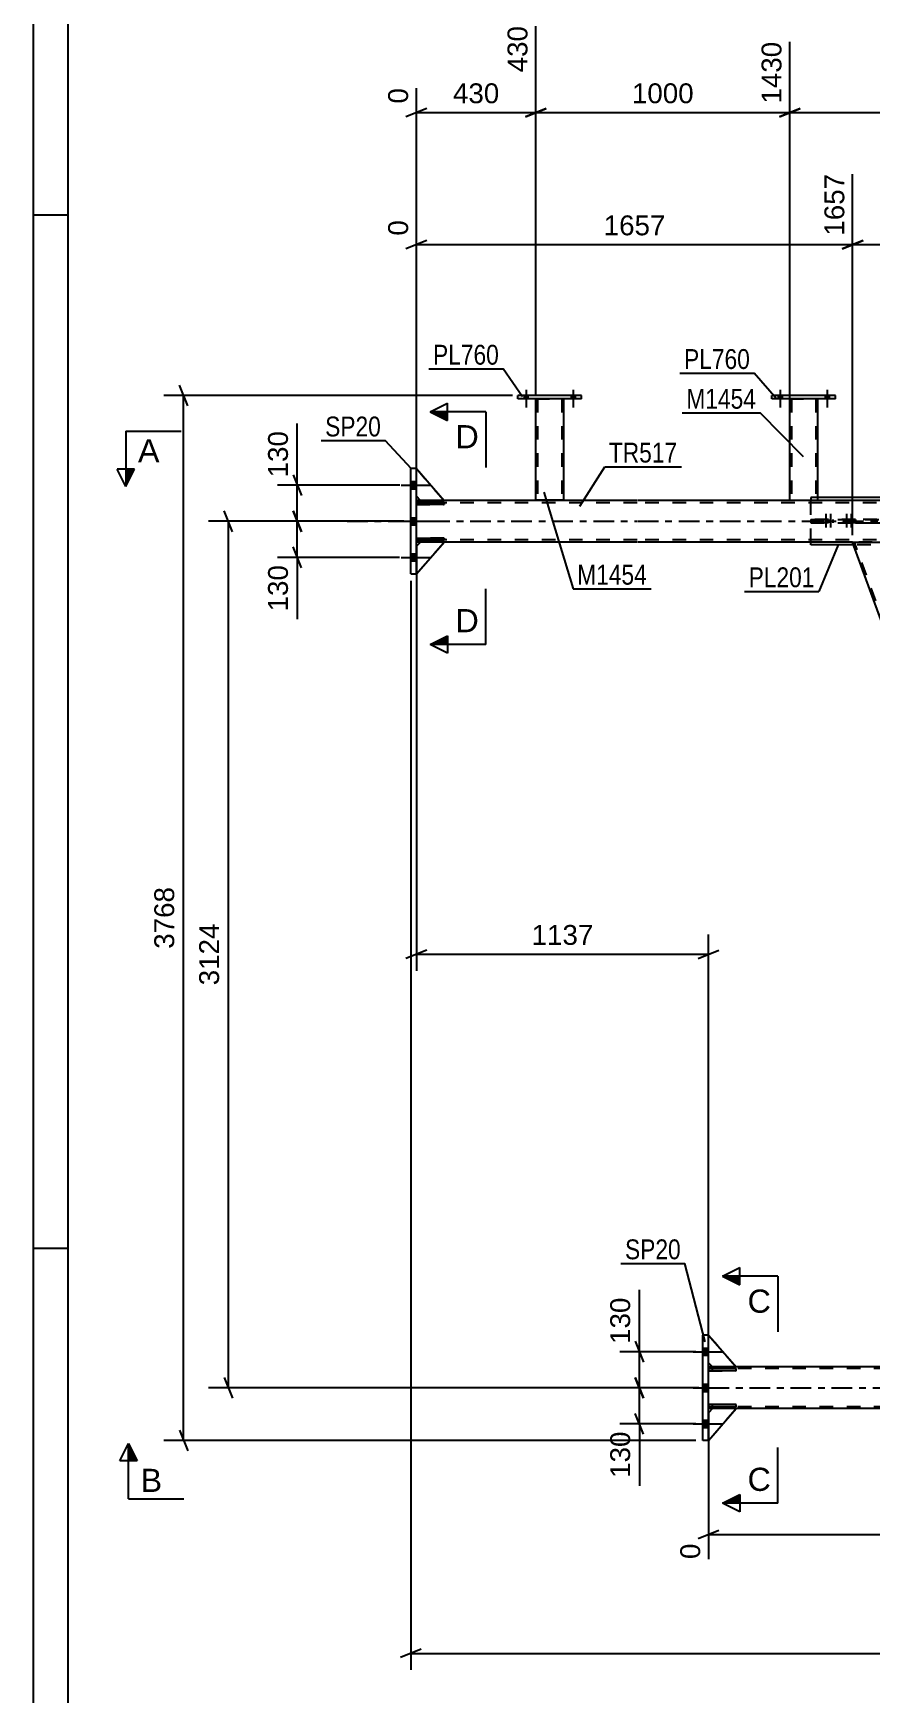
# Model space of a CAD drawing. Header units: millimetres. Extents: x -55 to 786, y -403 to 191.
# Drawn here: x -55.1 to 65.7, y -169.1 to 70.4 of the extents above; entities that cross this region are included whole.
import ezdxf

# ---------------------------------------------------------------- set-up
doc = ezdxf.new("R2010")
doc.units = ezdxf.units.MM
doc.linetypes.add('DXK_LINE_DOT2', pattern=[3.9198, 1.9599, -1.9599])
doc.linetypes.add('DXK_LINE_DOT3', pattern=[5.9187, 2.979, -0.9799, 0.9799, -0.9799])
doc.styles.add('Arial', font='ARIAL.TTF', dxfattribs={"height": 0.2})
doc.styles.add('Arial Narrow', font='ARIALN.TTF', dxfattribs={"height": 0.2})

# ---------------------------------------------------------------- blocks, each defined once
blk = doc.blocks.new('Unknown-318883748-1115')
at = {"color": 5, "linetype": 'Continuous'}
for p, q in [((-55.08, 191.13), (-55.08, -402.87)), ((-50.08, 186.13), (-50.08, -397.87)), ((-50.08, 44.13), (-55.08, 44.13)), ((-50.08, -104.87), (-55.08, -104.87))]:
    blk.add_line(p, q, dxfattribs=at)
blk = doc.blocks.new('Part-318883748-3586 - 3033')
at = {"color": 7, "linetype": 'DXK_LINE_DOT2'}
for p, q in [((57.01, 0.26), (72.92, 0.26)), ((63.47, 0.26), (57.01, 0.26)), ((57.01, 0.26), (57.01, 0.26)), ((57.01, 0.26), (57.01, -0.22)), ((66.52, 0.26), (63.47, 0.26)), ((63.47, 0.26), (63.47, -0.22)), ((72.92, 0.26), (66.52, 0.26)), ((66.52, 0.26), (66.52, -0.22)), ((72.92, 0.26), (72.92, 0.26)), ((72.92, 0.26), (72.92, -0.22)), ((57.01, -0.22), (72.92, -0.22)), ((63.47, -0.22), (57.01, -0.22)), ((63.47, -0.22), (66.52, -0.22)), ((66.52, -0.22), (72.92, -0.22))]:
    blk.add_line(p, q, dxfattribs=at)
blk = doc.blocks.new('Bolt-318883748-3660 - 3033')
at = {"color": 1, "linetype": 'DXK_LINE_DOT2'}
for p, q in [((58.84, 0.26), (58.84, -0.22)), ((59.2, 1.06), (59.2, -2.14)), ((59.49, 0.26), (59.49, -0.22)), ((59.56, 0.26), (59.56, -0.22)), ((59.85, 1.06), (59.85, -2.14)), ((60.21, 0.26), (60.21, -0.22)), ((61.82, 0.26), (61.82, -0.22)), ((62.18, 1.06), (62.18, -2.14)), ((62.47, 0.26), (62.47, -0.22)), ((62.54, 0.26), (62.54, -0.22)), ((62.83, 1.06), (62.83, -2.14)), ((63.19, 0.26), (63.19, -0.22))]:
    blk.add_line(p, q, dxfattribs=at)
blk = doc.blocks.new('Part-318883748-3147 - 3033')
at = {"color": 2, "linetype": 'Continuous'}
for p, q in [((42.87, -121.97), (42.27, -121.97)), ((106.35, -121.98), (46.27, -121.97)), ((42.87, -127.97), (42.27, -127.97)), ((722.69, -128), (46.27, -127.97))]:
    blk.add_line(p, q, dxfattribs=at)
at = {"color": 7, "linetype": 'DXK_LINE_DOT2'}
for p, q in [((42.27, -127.97), (42.27, -121.97)), ((46.27, -121.97), (42.87, -121.97)), ((722.69, -122.24), (42.27, -122.21)), ((722.69, -127.76), (42.27, -127.73)), ((46.27, -127.97), (42.87, -127.97))]:
    blk.add_line(p, q, dxfattribs=at)
at = {"color": 7, "linetype": 'DXK_LINE_DOT3'}
blk.add_line((42.27, -124.97), (722.69, -125), dxfattribs=at)
blk = doc.blocks.new('Part-318883748-3163 - 3033')
at = {"color": 2, "linetype": 'Continuous'}
for p, q in [((51.39, 17.66), (51.39, 18.14)), ((60.59, 18.14), (51.39, 18.14)), ((60.59, 17.66), (51.39, 17.66)), ((60.59, 17.66), (60.59, 18.14))]:
    blk.add_line(p, q, dxfattribs=at)
blk = doc.blocks.new('Part-318883748-3501 - 3033')
at = {"color": 2, "linetype": 'Continuous'}
for p, q in [((0.76, -3), (0.16, -3.6)), ((0.16, -7.6), (4.16, -3)), ((4.16, -3), (0.76, -3))]:
    blk.add_line(p, q, dxfattribs=at)
at = {"color": 7, "linetype": 'DXK_LINE_DOT2'}
blk.add_line((0.16, -3.6), (0.16, -7.6), dxfattribs=at)
blk = doc.blocks.new('Part-318883748-3127 - 3033')
at = {"color": 2, "linetype": 'Continuous'}
for p, q in [((14.77, 17.67), (14.77, 18.15)), ((23.97, 18.14), (14.77, 18.15)), ((23.97, 17.66), (14.77, 17.67)), ((23.97, 17.66), (23.97, 18.14))]:
    blk.add_line(p, q, dxfattribs=at)
blk = doc.blocks.new('Part-318883748-3132 - 3033')
at = {"color": 2, "linetype": 'Continuous'}
for p, q in [((0.76, 3), (0.16, 3)), ((31.97, 3), (4.16, 3)), ((697.49, 3), (32.07, 3)), ((0.76, -3), (0.16, -3)), ((31.97, -3), (4.16, -3)), ((63.05, -3), (32.07, -3))]:
    blk.add_line(p, q, dxfattribs=at)
at = {"color": 7, "linetype": 'DXK_LINE_DOT2'}
for p, q in [((0.16, -3), (0.16, 3)), ((31.97, 2.68), (0.16, 2.68)), ((4.16, 3), (0.76, 3)), ((701.49, 2.68), (32.07, 2.68)), ((31.97, -2.68), (0.16, -2.68)), ((4.16, -3), (0.76, -3)), ((701.49, -2.68), (32.07, -2.68)), ((700.89, -3), (63.05, -3))]:
    blk.add_line(p, q, dxfattribs=at)
at = {"color": 7, "linetype": 'DXK_LINE_DOT3'}
for p, q in [((-9.84, 0), (31.97, 0)), ((32.07, 0), (711.49, 0))]:
    blk.add_line(p, q, dxfattribs=at)
blk = doc.blocks.new('Part-318883748-3168 - 3033')
at = {"color": 2, "linetype": 'Continuous'}
for p, q in [((17.36, 3.03), (17.37, 17.66)), ((21.37, 17.66), (21.36, 3.03)), ((21.32, 3.03), (17.36, 3.03)), ((21.36, 3.03), (21.32, 3.03))]:
    blk.add_line(p, q, dxfattribs=at)
at = {"color": 7, "linetype": 'DXK_LINE_DOT2'}
for p, q in [((17.37, 17.66), (21.37, 17.66)), ((17.61, 17.66), (17.6, 3.03)), ((21.13, 17.66), (21.12, 3.03)), ((21.1, 3.03), (21.12, 3.03))]:
    blk.add_line(p, q, dxfattribs=at)
blk = doc.blocks.new('Part-318883748-3332 - 3033')
at = {"color": 7, "linetype": 'DXK_LINE_DOT2'}
for p, q in [((46.27, -127.41), (42.27, -127.41)), ((42.27, -127.41), (42.27, -127.73)), ((42.27, -127.73), (46.27, -127.73)), ((42.87, -127.73), (42.87, -127.41)), ((46.27, -127.73), (46.27, -127.41))]:
    blk.add_line(p, q, dxfattribs=at)
blk = doc.blocks.new('Bolt-318883748-3209 - 3033')
at = {"linetype": 'Continuous'}
for points in [[(0.16, 4.68), (0.16, 5.72), (-0.64, 5.72), (-0.64, 4.68)], [(0.16, 4.68), (0.16, 5.72), (-0.64, 5.72), (-0.64, 4.68)], [(0.16, 4.68), (0.16, 5.72), (-0.64, 5.72), (-0.64, 4.68)], [(0.16, -0.52), (0.16, 0.52), (-0.64, 0.52), (-0.64, -0.52)], [(0.16, -0.52), (0.16, 0.52), (-0.64, 0.52), (-0.64, -0.52)], [(0.16, -5.72), (0.16, -4.68), (-0.64, -4.68), (-0.64, -5.72)], [(0.16, -5.72), (0.16, -4.68), (-0.64, -4.68), (-0.64, -5.72)], [(0.16, -5.72), (0.16, -4.68), (-0.64, -4.68), (-0.64, -5.72)]]:
    blk.add_hatch(color=1, dxfattribs=at).paths.add_polyline_path(points)
at = {"color": 1, "linetype": 'Continuous'}
for p, q in [((-2.04, 5.2), (2.16, 5.2)), ((-2.04, 5.2), (2.16, 5.2)), ((-2.04, 5.2), (2.16, 5.2)), ((-0.64, 5.72), (0.16, 5.72)), ((-0.64, 5.72), (0.16, 5.72)), ((-0.64, 5.72), (0.16, 5.72)), ((-0.64, 4.68), (0.16, 4.68)), ((-0.64, 4.68), (0.16, 4.68)), ((-0.64, 4.68), (0.16, 4.68)), ((-0.64, 0.52), (0.16, 0.52)), ((-0.64, 0.52), (0.16, 0.52)), ((-2.04, 0), (2.16, 0)), ((-2.04, 0), (2.16, 0)), ((-0.64, -0.52), (0.16, -0.52)), ((-0.64, -0.52), (0.16, -0.52)), ((-0.64, -4.68), (0.16, -4.68)), ((-0.64, -4.68), (0.16, -4.68)), ((-0.64, -4.68), (0.16, -4.68)), ((-2.04, -5.2), (2.16, -5.2)), ((-2.04, -5.2), (2.16, -5.2)), ((-2.04, -5.2), (2.16, -5.2)), ((-0.64, -5.72), (0.16, -5.72)), ((-0.64, -5.72), (0.16, -5.72)), ((-0.64, -5.72), (0.16, -5.72))]:
    blk.add_line(p, q, dxfattribs=at)
blk = doc.blocks.new('Part-318883748-3230 - 3033')
at = {"color": 2, "linetype": 'Continuous'}
for p, q in [((53.99, 3.02), (53.99, 17.66)), ((57.99, 17.66), (57.99, 3.02)), ((57.95, 3.02), (53.99, 3.02)), ((57.99, 3.02), (57.95, 3.02))]:
    blk.add_line(p, q, dxfattribs=at)
at = {"color": 7, "linetype": 'DXK_LINE_DOT2'}
for p, q in [((53.99, 17.66), (57.99, 17.66)), ((54.23, 17.66), (54.23, 3.02)), ((57.75, 17.66), (57.75, 3.02)), ((57.73, 3.02), (57.75, 3.02))]:
    blk.add_line(p, q, dxfattribs=at)
blk = doc.blocks.new('Part-318883748-3404 - 3033')
at = {"color": 7, "linetype": 'DXK_LINE_DOT2'}
for p, q in [((42.27, -121.37), (42.27, -117.37)), ((42.27, -117.37), (46.27, -121.97)), ((42.87, -121.97), (42.27, -121.37)), ((46.27, -121.97), (42.87, -121.97))]:
    blk.add_line(p, q, dxfattribs=at)
blk = doc.blocks.new('Part-318883748-3392 - 3033')
at = {"color": 7, "linetype": 'DXK_LINE_DOT2'}
for p, q in [((4.16, 2.76), (0.16, 2.76)), ((0.16, 2.76), (0.16, 2.44)), ((0.16, 2.44), (4.16, 2.44)), ((0.76, 2.76), (0.76, 2.44)), ((4.16, 2.44), (4.16, 2.76))]:
    blk.add_line(p, q, dxfattribs=at)
blk = doc.blocks.new('Part-318883748-3319 - 3033')
at = {"color": 7, "linetype": 'DXK_LINE_DOT2'}
for p, q in [((42.87, -127.97), (42.27, -128.57)), ((42.27, -132.57), (46.27, -127.97)), ((42.27, -128.57), (42.27, -132.57)), ((46.27, -127.97), (42.87, -127.97))]:
    blk.add_line(p, q, dxfattribs=at)
blk = doc.blocks.new('Part-318883748-3325 - 3033')
at = {"color": 7, "linetype": 'DXK_LINE_DOT2'}
for p, q in [((4.16, -2.44), (0.16, -2.44)), ((0.16, -2.44), (0.16, -2.76)), ((0.16, -2.76), (4.16, -2.76)), ((0.76, -2.76), (0.76, -2.44)), ((4.16, -2.76), (4.16, -2.44))]:
    blk.add_line(p, q, dxfattribs=at)
blk = doc.blocks.new('Part-318883748-3331 - 3033')
at = {"color": 7, "linetype": 'DXK_LINE_DOT2'}
for p, q in [((46.27, -122.21), (42.27, -122.21)), ((42.27, -122.21), (42.27, -122.53)), ((42.27, -122.53), (46.27, -122.53)), ((42.87, -122.53), (42.87, -122.21)), ((46.27, -122.53), (46.27, -122.21))]:
    blk.add_line(p, q, dxfattribs=at)
blk = doc.blocks.new('Bolt-318883748-3668 - 3033')
at = {"linetype": 'Continuous'}
for points in [[(42.27, -120.29), (42.27, -119.25), (41.47, -119.25), (41.47, -120.29)], [(42.27, -120.29), (42.27, -119.25), (41.47, -119.25), (41.47, -120.29)], [(42.27, -120.29), (42.27, -119.25), (41.47, -119.25), (41.47, -120.29)], [(42.27, -125.49), (42.27, -124.45), (41.47, -124.45), (41.47, -125.49)], [(42.27, -125.49), (42.27, -124.45), (41.47, -124.45), (41.47, -125.49)], [(42.27, -130.69), (42.27, -129.65), (41.47, -129.65), (41.47, -130.69)], [(42.27, -130.69), (42.27, -129.65), (41.47, -129.65), (41.47, -130.69)], [(42.27, -130.69), (42.27, -129.65), (41.47, -129.65), (41.47, -130.69)]]:
    blk.add_hatch(color=1, dxfattribs=at).paths.add_polyline_path(points)
at = {"color": 1, "linetype": 'Continuous'}
for p, q in [((41.47, -119.25), (42.27, -119.25)), ((41.47, -119.25), (42.27, -119.25)), ((41.47, -119.25), (42.27, -119.25)), ((40.07, -119.77), (44.27, -119.77)), ((40.07, -119.77), (44.27, -119.77)), ((40.07, -119.77), (44.27, -119.77)), ((41.47, -120.29), (42.27, -120.29)), ((41.47, -120.29), (42.27, -120.29)), ((41.47, -120.29), (42.27, -120.29)), ((41.47, -124.45), (42.27, -124.45)), ((41.47, -124.45), (42.27, -124.45)), ((40.07, -124.97), (44.27, -124.97)), ((40.07, -124.97), (44.27, -124.97)), ((41.47, -125.49), (42.27, -125.49)), ((41.47, -125.49), (42.27, -125.49)), ((40.07, -130.17), (44.27, -130.17)), ((40.07, -130.17), (44.27, -130.17)), ((40.07, -130.17), (44.27, -130.17)), ((41.47, -129.65), (42.27, -129.65)), ((41.47, -129.65), (42.27, -129.65)), ((41.47, -129.65), (42.27, -129.65)), ((41.47, -130.69), (42.27, -130.69)), ((41.47, -130.69), (42.27, -130.69)), ((41.47, -130.69), (42.27, -130.69))]:
    blk.add_line(p, q, dxfattribs=at)
blk = doc.blocks.new('Part-318883748-3393 - 3033')
at = {"color": 2, "linetype": 'Continuous'}
for p, q in [((0.16, -2.44), (4.16, -2.44)), ((0.16, -2.44), (0.16, -2.76)), ((4.16, -2.76), (0.16, -2.76)), ((4.16, -2.44), (4.16, -2.76))]:
    blk.add_line(p, q, dxfattribs=at)
at = {"color": 7, "linetype": 'DXK_LINE_DOT2'}
blk.add_line((0.76, -2.76), (0.76, -2.44), dxfattribs=at)
blk = doc.blocks.new('Part-318883748-3394 - 3033')
at = {"color": 2, "linetype": 'Continuous'}
for p, q in [((0.16, 2.44), (0.16, 2.76)), ((0.16, 2.76), (4.16, 2.76)), ((4.16, 2.44), (0.16, 2.44)), ((4.16, 2.76), (4.16, 2.44))]:
    blk.add_line(p, q, dxfattribs=at)
at = {"color": 7, "linetype": 'DXK_LINE_DOT2'}
blk.add_line((0.76, 2.44), (0.76, 2.76), dxfattribs=at)
blk = doc.blocks.new('Part-318883748-3401 - 3033')
at = {"color": 2, "linetype": 'Continuous'}
for p, q in [((46.27, -122.21), (42.27, -122.21)), ((42.27, -122.21), (42.27, -122.53)), ((46.27, -122.53), (42.27, -122.53)), ((46.27, -122.45), (46.27, -122.21)), ((46.27, -122.53), (46.27, -122.45))]:
    blk.add_line(p, q, dxfattribs=at)
at = {"color": 7, "linetype": 'DXK_LINE_DOT2'}
for p, q in [((42.87, -122.53), (42.87, -122.21)), ((46.27, -122.45), (46.27, -122.45))]:
    blk.add_line(p, q, dxfattribs=at)
blk = doc.blocks.new('Part-318883748-3402 - 3033')
at = {"color": 2, "linetype": 'Continuous'}
for p, q in [((46.27, -127.41), (42.27, -127.41)), ((42.27, -127.41), (42.27, -127.73)), ((46.27, -127.73), (42.27, -127.73)), ((46.27, -127.49), (46.27, -127.41)), ((46.27, -127.73), (46.27, -127.5))]:
    blk.add_line(p, q, dxfattribs=at)
at = {"color": 7, "linetype": 'DXK_LINE_DOT2'}
for p, q in [((42.87, -127.73), (42.87, -127.41)), ((46.27, -127.5), (46.27, -127.49))]:
    blk.add_line(p, q, dxfattribs=at)
blk = doc.blocks.new('Part-318883748-3449 - 3033')
at = {"color": 2, "linetype": 'Continuous'}
for p, q in [((106.35, -121.98), (63.05, -3)), ((63.05, -3), (69.44, -3)), ((112.74, -121.98), (69.44, -3)), ((112.7, -121.98), (106.35, -121.98)), ((112.74, -121.98), (112.7, -121.98))]:
    blk.add_line(p, q, dxfattribs=at)
at = {"color": 7, "linetype": 'DXK_LINE_DOT2'}
for p, q in [((106.61, -121.98), (63.31, -3)), ((112.48, -121.98), (69.18, -3))]:
    blk.add_line(p, q, dxfattribs=at)
blk = doc.blocks.new('Part-318883748-3451 - 3033')
at = {"color": 2, "linetype": 'Continuous'}
for p, q in [((42.27, -117.37), (46.27, -121.97)), ((42.87, -121.97), (42.27, -121.37)), ((46.27, -121.97), (42.87, -121.97))]:
    blk.add_line(p, q, dxfattribs=at)
at = {"color": 7, "linetype": 'DXK_LINE_DOT2'}
blk.add_line((42.27, -121.37), (42.27, -117.37), dxfattribs=at)
blk = doc.blocks.new('Part-318883748-3453 - 3033')
at = {"color": 2, "linetype": 'Continuous'}
for p, q in [((42.87, -127.97), (42.27, -128.57)), ((42.27, -132.57), (46.27, -127.97)), ((46.27, -127.97), (42.87, -127.97))]:
    blk.add_line(p, q, dxfattribs=at)
at = {"color": 7, "linetype": 'DXK_LINE_DOT2'}
blk.add_line((42.27, -128.57), (42.27, -132.57), dxfattribs=at)
blk = doc.blocks.new('Part-318883748-3472 - 3033')
at = {"color": 7, "linetype": 'DXK_LINE_DOT2'}
for p, q in [((0.16, 3.6), (0.16, 7.6)), ((0.16, 7.6), (4.16, 3)), ((0.76, 3), (0.16, 3.6)), ((4.16, 3), (0.76, 3))]:
    blk.add_line(p, q, dxfattribs=at)
blk = doc.blocks.new('Part-318883748-3473 - 3033')
at = {"color": 2, "linetype": 'Continuous'}
for p, q in [((0.16, 7.6), (4.16, 3)), ((0.76, 3), (0.16, 3.6)), ((4.16, 3), (0.76, 3))]:
    blk.add_line(p, q, dxfattribs=at)
at = {"color": 7, "linetype": 'DXK_LINE_DOT2'}
blk.add_line((0.16, 3.6), (0.16, 7.6), dxfattribs=at)
blk = doc.blocks.new('Part-318883748-3474 - 3033')
at = {"color": 7, "linetype": 'DXK_LINE_DOT2'}
for p, q in [((0.76, -3), (0.16, -3.6)), ((0.16, -7.6), (4.16, -3)), ((0.16, -3.6), (0.16, -7.6)), ((4.16, -3), (0.76, -3))]:
    blk.add_line(p, q, dxfattribs=at)
blk = doc.blocks.new('Part-318883748-3488 - 3033')
at = {"color": 2, "linetype": 'Continuous'}
for p, q in [((41.47, -132.57), (41.47, -117.37)), ((42.27, -117.37), (41.47, -117.37)), ((42.27, -132.57), (42.27, -117.37)), ((42.27, -132.57), (41.47, -132.57))]:
    blk.add_line(p, q, dxfattribs=at)
blk = doc.blocks.new('Part-318883748-3570 - 3033')
at = {"color": 2, "linetype": 'Continuous'}
for p, q in [((-0.64, -7.6), (-0.64, 7.6)), ((0.16, 7.6), (-0.64, 7.6)), ((0.16, -7.6), (0.16, 7.6)), ((-0.64, -7.6), (0.16, -7.6))]:
    blk.add_line(p, q, dxfattribs=at)
blk = doc.blocks.new('Part-318883748-3591 - 3033')
at = {"color": 7, "linetype": 'DXK_LINE_DOT2'}
for p, q in [((57.01, 3.42), (57.01, 3.02)), ((57.99, 3.42), (57.01, 3.42)), ((57.01, -3), (57.01, 3)), ((72.92, -3), (72.92, 3)), ((69.58, -3.38), (63.19, -3.38))]:
    blk.add_line(p, q, dxfattribs=at)
at = {"color": 2, "linetype": 'Continuous'}
for p, q in [((57.01, 3.02), (57.01, 3)), ((72.92, 3.42), (57.99, 3.42)), ((72.92, 3.42), (72.92, 3)), ((57.01, -3.38), (57.01, -3)), ((63.19, -3.38), (57.01, -3.38)), ((72.92, -3.38), (69.58, -3.38)), ((72.92, -3.38), (72.92, -3))]:
    blk.add_line(p, q, dxfattribs=at)
blk = doc.blocks.new('Bolt-318883748-3652 - 3033')
at = {"linetype": 'Continuous'}
for points in [[(52.31, 17.66), (52.87, 17.66), (52.87, 18.14), (52.31, 18.14)], [(52.31, 17.66), (52.87, 17.66), (52.87, 18.14), (52.31, 18.14)], [(59.11, 17.66), (59.67, 17.66), (59.67, 18.14), (59.11, 18.14)], [(59.11, 17.66), (59.67, 17.66), (59.67, 18.14), (59.11, 18.14)]]:
    blk.add_hatch(color=1, dxfattribs=at).paths.add_polyline_path(points)
at = {"color": 1, "linetype": 'Continuous'}
for p, q in [((52.31, 18.14), (52.31, 17.66)), ((52.31, 18.14), (52.31, 17.66)), ((52.59, 18.94), (52.59, 16.42)), ((52.59, 18.94), (52.59, 16.42)), ((52.87, 18.14), (52.87, 17.66)), ((52.87, 18.14), (52.87, 17.66)), ((59.11, 18.14), (59.11, 17.66)), ((59.11, 18.14), (59.11, 17.66)), ((59.39, 18.94), (59.39, 16.42)), ((59.39, 18.94), (59.39, 16.42)), ((59.67, 18.14), (59.67, 17.66)), ((59.67, 18.14), (59.67, 17.66))]:
    blk.add_line(p, q, dxfattribs=at)
blk = doc.blocks.new('Bolt-318883748-3654 - 3033')
at = {"linetype": 'Continuous'}
for points in [[(15.69, 17.67), (16.25, 17.67), (16.25, 18.15), (15.69, 18.15)], [(15.69, 17.67), (16.25, 17.67), (16.25, 18.15), (15.69, 18.15)], [(22.49, 17.66), (23.05, 17.66), (23.05, 18.14), (22.49, 18.14)], [(22.49, 17.66), (23.05, 17.66), (23.05, 18.14), (22.49, 18.14)]]:
    blk.add_hatch(color=1, dxfattribs=at).paths.add_polyline_path(points)
at = {"color": 1, "linetype": 'Continuous'}
for p, q in [((15.69, 18.15), (15.69, 17.67)), ((15.69, 18.15), (15.69, 17.67)), ((15.97, 18.95), (15.97, 16.43)), ((15.97, 18.95), (15.97, 16.43)), ((16.25, 18.15), (16.25, 17.67)), ((16.25, 18.15), (16.25, 17.67)), ((22.49, 18.14), (22.49, 17.66)), ((22.49, 18.14), (22.49, 17.66)), ((22.77, 18.94), (22.77, 16.42)), ((22.77, 18.94), (22.77, 16.42)), ((23.05, 18.14), (23.05, 17.66)), ((23.05, 18.14), (23.05, 17.66))]:
    blk.add_line(p, q, dxfattribs=at)
blk = doc.blocks.new('StraightDimension-318883748-4297 - 3033')
at = {"color": 7, "linetype": 'Continuous'}
for p, q in [((106.35, -122.98), (106.35, -156.35)), ((42.27, -128.97), (42.27, -149.68)), ((43.77, -145.55), (40.77, -146.75)), ((104.85, -146.75), (107.85, -145.55)), ((42.27, -146.15), (106.35, -146.15))]:
    blk.add_line(p, q, dxfattribs=at)
at = {"color": 0}
blk.add_wipeout([(79.36, -145.4), (79.36, -141.2), (69.26, -141.2), (69.26, -145.4)], dxfattribs=at)
at = {"color": 0, "linetype": 'Continuous'}
for points in [[(41.67, -146.85), (37.47, -146.85), (37.47, -150.28), (41.67, -150.28)], [(105.75, -146.85), (101.55, -146.85), (101.55, -156.95), (105.75, -156.95)]]:
    blk.add_wipeout(points, dxfattribs=at)
at = {"color": 3, "style": 'Arial'}
blk.add_text('1602', height=2.865, dxfattribs=at).set_placement((69.86, -144.8))
at = {"color": 3, "linetype": 'Continuous', "style": 'Arial'}
for s, height, p in [('0', 2.87, (41.07, -149.68)), ('1602', 2.865, (105.15, -156.35))]:
    blk.add_text(s, height=height, rotation=90.0002, dxfattribs=at).set_placement(p)
blk = doc.blocks.new('StraightDimension-318883748-3919 - 3033')
at = {"color": 7, "linetype": 'Continuous'}
for p, q in [((31.72, -118.27), (32.92, -121.27)), ((40.47, -119.77), (29.47, -119.77)), ((32.32, -124.97), (32.32, -119.77)), ((32.92, -126.47), (31.72, -123.47)), ((40.87, -124.97), (29.47, -124.97))]:
    blk.add_line(p, q, dxfattribs=at)
at = {"color": 0}
blk.add_wipeout([(31.57, -111.38), (27.37, -111.38), (27.37, -119.25), (31.57, -119.25)], dxfattribs=at)
at = {"color": 7, "linetype": 'Continuous'}
blk.add_line((32.32, -119.77), (32.32, -110.85), dxfattribs=at)
blk.add_line((32.32, -119.77), (32.32, -110.85), dxfattribs=at)
at = {"color": 3, "style": 'Arial'}
blk.add_text('130', height=2.865, rotation=90.0002, dxfattribs=at).set_placement((30.97, -118.65))
blk = doc.blocks.new('StraightDimension-318883748-4469 - 3033')
at = {"color": 7, "linetype": 'Continuous'}
for p, q in [((0.16, -4), (0.16, -64.84)), ((42.27, -120.97), (42.27, -59.59)), ((1.66, -61.84), (-1.34, -63.04)), ((40.77, -63.04), (43.77, -61.84)), ((0.16, -62.44), (42.27, -62.44))]:
    blk.add_line(p, q, dxfattribs=at)
at = {"color": 0}
blk.add_wipeout([(26.26, -61.69), (26.26, -57.49), (16.17, -57.49), (16.17, -61.69)], dxfattribs=at)
at = {"color": 3, "style": 'Arial'}
blk.add_text('1137', height=2.865, dxfattribs=at).set_placement((16.77, -61.09))
blk = doc.blocks.new('StraightDimension-318883748-4713 - 3033')
at = {"color": 7, "linetype": 'Continuous'}
for p, q in [((63.05, -2), (63.05, 50.09)), ((147.22, -2), (147.22, 50.09)), ((64.55, 40.5), (61.55, 39.3)), ((63.05, 39.9), (147.22, 39.9)), ((145.72, 39.3), (148.72, 40.5))]:
    blk.add_line(p, q, dxfattribs=at)
at = {"color": 0, "linetype": 'Continuous'}
blk.add_wipeout([(146.62, 50.69), (142.42, 50.69), (142.42, 40.6), (146.62, 40.6)], dxfattribs=at)
at = {"color": 0}
blk.add_wipeout([(110.18, 40.65), (110.18, 44.85), (100.09, 44.85), (100.09, 40.65)], dxfattribs=at)
at = {"color": 3, "linetype": 'Continuous', "style": 'Arial'}
blk.add_text('3761', height=2.865, rotation=90.0002, dxfattribs=at).set_placement((146.02, 41.2))
at = {"color": 3, "style": 'Arial'}
blk.add_text('2104', height=2.865, dxfattribs=at).set_placement((100.69, 41.25))
blk = doc.blocks.new('StraightDimension-318883748-10415 - 3033')
at = {"color": 7, "linetype": 'Continuous'}
for p, q in [((17.37, 18.24), (17.37, 71.42)), ((0.16, 4), (0.16, 62.48)), ((1.66, 59.55), (-1.34, 58.35)), ((0.16, 58.95), (17.37, 58.95)), ((15.87, 58.35), (18.87, 59.55))]:
    blk.add_line(p, q, dxfattribs=at)
at = {"color": 0, "linetype": 'Continuous'}
blk.add_wipeout([(-0.44, 63.08), (-4.64, 63.08), (-4.64, 59.65), (-0.44, 59.65)], dxfattribs=at)
at = {"color": 0}
blk.add_wipeout([(12.7, 59.7), (12.7, 63.9), (4.83, 63.9), (4.83, 59.7)], dxfattribs=at)
at = {"color": 3, "linetype": 'Continuous', "style": 'Arial'}
blk.add_text('0', height=2.87, rotation=90.0002, dxfattribs=at).set_placement((-1.04, 60.25))
at = {"color": 0, "linetype": 'Continuous'}
blk.add_wipeout([(16.77, 72.02), (12.57, 72.02), (12.57, 64.15), (16.77, 64.15)], dxfattribs=at)
at = {"color": 3, "linetype": 'Continuous', "style": 'Arial'}
blk.add_text('430', height=2.865, rotation=90.0002, dxfattribs=at).set_placement((16.17, 64.75))
at = {"color": 3, "style": 'Arial'}
blk.add_text('430', height=2.865, dxfattribs=at).set_placement((5.43, 60.3))
blk = doc.blocks.new('StraightDimension-318883748-4703 - 3033')
at = {"color": 7, "linetype": 'Continuous'}
for p, q in [((63.05, -2), (63.05, 50.09)), ((0.16, 4), (0.16, 43.42)), ((1.66, 40.5), (-1.34, 39.3)), ((0.16, 39.9), (63.05, 39.9)), ((61.55, 39.3), (64.55, 40.5))]:
    blk.add_line(p, q, dxfattribs=at)
at = {"color": 0, "linetype": 'Continuous'}
for points in [[(62.45, 50.69), (58.25, 50.69), (58.25, 40.6), (62.45, 40.6)], [(-0.44, 44.02), (-4.64, 44.02), (-4.64, 40.6), (-0.44, 40.6)]]:
    blk.add_wipeout(points, dxfattribs=at)
at = {"color": 0}
blk.add_wipeout([(36.65, 40.65), (36.65, 44.85), (26.56, 44.85), (26.56, 40.65)], dxfattribs=at)
at = {"color": 3, "linetype": 'Continuous', "style": 'Arial'}
for s, height, p in [('1657', 2.865, (61.85, 41.2)), ('0', 2.87, (-1.04, 41.2))]:
    blk.add_text(s, height=height, rotation=90.0002, dxfattribs=at).set_placement(p)
at = {"color": 3, "style": 'Arial'}
blk.add_text('1657', height=2.865, dxfattribs=at).set_placement((27.16, 41.25))
blk = doc.blocks.new('StraightDimension-318883748-4570 - 3033')
at = {"color": 7, "linetype": 'Continuous'}
for p, q in [((-2.23, 5.2), (-19.86, 5.2)), ((-17.61, 6.7), (-16.41, 3.7)), ((-17.01, 0), (-17.01, 5.2)), ((-16.41, -1.5), (-17.61, 1.5)), ((-1.64, 0), (-19.86, 0))]:
    blk.add_line(p, q, dxfattribs=at)
at = {"color": 0}
blk.add_wipeout([(-17.76, 13.6), (-21.96, 13.6), (-21.96, 5.72), (-17.76, 5.72)], dxfattribs=at)
at = {"color": 7, "linetype": 'Continuous'}
blk.add_line((-17.01, 5.2), (-17.01, 14.12), dxfattribs=at)
blk.add_line((-17.01, 5.2), (-17.01, 14.12), dxfattribs=at)
at = {"color": 3, "style": 'Arial'}
blk.add_text('130', height=2.865, rotation=90.0002, dxfattribs=at).set_placement((-18.36, 6.33))
blk = doc.blocks.new('StraightDimension-318883748-10414 - 3033')
at = {"color": 7, "linetype": 'Continuous'}
for p, q in [((17.37, 18.24), (17.37, 71.42)), ((53.99, 17.62), (53.99, 69.15)), ((18.87, 59.55), (15.87, 58.35)), ((17.37, 58.95), (53.99, 58.95)), ((52.49, 58.35), (55.49, 59.55))]:
    blk.add_line(p, q, dxfattribs=at)
at = {"color": 0, "linetype": 'Continuous'}
blk.add_wipeout([(53.39, 69.75), (49.19, 69.75), (49.19, 59.65), (53.39, 59.65)], dxfattribs=at)
at = {"color": 0}
blk.add_wipeout([(40.73, 59.7), (40.73, 63.9), (30.63, 63.9), (30.63, 59.7)], dxfattribs=at)
at = {"color": 3, "linetype": 'Continuous', "style": 'Arial'}
blk.add_text('1430', height=2.865, rotation=90.0002, dxfattribs=at).set_placement((52.79, 60.25))
at = {"color": 3, "style": 'Arial'}
blk.add_text('1000', height=2.865, dxfattribs=at).set_placement((31.23, 60.3))
blk = doc.blocks.new('StraightDimension-318883748-3909 - 3033')
at = {"color": 7, "linetype": 'Continuous'}
for p, q in [((31.72, -123.47), (32.92, -126.47)), ((40.87, -124.97), (29.47, -124.97)), ((32.32, -130.17), (32.32, -124.97)), ((32.92, -131.67), (31.72, -128.67)), ((40.47, -130.17), (29.47, -130.17))]:
    blk.add_line(p, q, dxfattribs=at)
at = {"color": 0}
blk.add_wipeout([(31.57, -130.7), (27.37, -130.7), (27.37, -138.57), (31.57, -138.57)], dxfattribs=at)
at = {"color": 7, "linetype": 'Continuous'}
blk.add_line((32.32, -130.17), (32.32, -139.1), dxfattribs=at)
blk.add_line((32.32, -130.17), (32.32, -139.1), dxfattribs=at)
at = {"color": 3, "style": 'Arial'}
blk.add_text('130', height=2.865, rotation=90.0002, dxfattribs=at).set_placement((30.97, -137.97))
blk = doc.blocks.new('StraightDimension-318883748-4494 - 3033')
at = {"color": 7, "linetype": 'Continuous'}
for p, q in [((-0.64, -8.6), (-0.64, -165.68)), ((0.86, -162.68), (-2.14, -163.88)), ((-0.64, -163.28), (735.59, -163.28))]:
    blk.add_line(p, q, dxfattribs=at)
blk = doc.blocks.new('StraightDimension-318883748-4548 - 3033')
at = {"color": 7, "linetype": 'Continuous'}
for p, q in [((-26.34, -1.5), (-27.54, 1.5)), ((-1.64, 0), (-29.79, 0)), ((-26.94, -124.97), (-26.94, 0)), ((-27.54, -123.47), (-26.34, -126.47)), ((40.47, -124.97), (-29.79, -124.97))]:
    blk.add_line(p, q, dxfattribs=at)
at = {"color": 0}
blk.add_wipeout([(-27.69, -57.44), (-31.89, -57.44), (-31.89, -67.53), (-27.69, -67.53)], dxfattribs=at)
at = {"color": 3, "style": 'Arial'}
blk.add_text('3124', height=2.865, rotation=90.0002, dxfattribs=at).set_placement((-28.29, -66.93))
blk = doc.blocks.new('StraightDimension-318883748-4578 - 3033')
at = {"color": 7, "linetype": 'Continuous'}
for p, q in [((-17.61, 1.5), (-16.41, -1.5)), ((-1.64, 0), (-19.86, 0)), ((-17.01, -5.2), (-17.01, 0)), ((-16.41, -6.7), (-17.61, -3.7)), ((-2.26, -5.2), (-19.86, -5.2))]:
    blk.add_line(p, q, dxfattribs=at)
at = {"color": 0}
blk.add_wipeout([(-17.76, -5.73), (-21.96, -5.73), (-21.96, -13.6), (-17.76, -13.6)], dxfattribs=at)
at = {"color": 7, "linetype": 'Continuous'}
blk.add_line((-17.01, -5.2), (-17.01, -14.12), dxfattribs=at)
blk.add_line((-17.01, -5.2), (-17.01, -14.12), dxfattribs=at)
at = {"color": 3, "style": 'Arial'}
blk.add_text('130', height=2.865, rotation=90.0002, dxfattribs=at).set_placement((-18.36, -13))
blk = doc.blocks.new('StraightDimension-318883748-4651 - 3033')
at = {"color": 7, "linetype": 'Continuous'}
for p, q in [((-32.81, 16.65), (-34.01, 19.65)), ((14.01, 18.15), (-36.26, 18.15)), ((-33.41, -132.57), (-33.41, 18.15)), ((-34.01, -131.07), (-32.81, -134.07)), ((40.47, -132.57), (-36.26, -132.57))]:
    blk.add_line(p, q, dxfattribs=at)
at = {"color": 0}
blk.add_wipeout([(-34.16, -52.17), (-38.36, -52.17), (-38.36, -62.26), (-34.16, -62.26)], dxfattribs=at)
at = {"color": 3, "style": 'Arial'}
blk.add_text('3768', height=2.865, rotation=90.0002, dxfattribs=at).set_placement((-34.76, -61.66))
blk = doc.blocks.new('StraightDimension-318883748-10413 - 3033')
at = {"color": 7, "linetype": 'Continuous'}
for p, q in [((53.99, 17.62), (53.99, 69.15)), ((93.99, 17.62), (93.99, 69.15)), ((55.49, 59.55), (52.49, 58.35)), ((53.99, 58.95), (93.99, 58.95)), ((92.49, 58.35), (95.49, 59.55))]:
    blk.add_line(p, q, dxfattribs=at)
at = {"color": 0, "linetype": 'Continuous'}
blk.add_wipeout([(93.39, 69.75), (89.19, 69.75), (89.19, 59.65), (93.39, 59.65)], dxfattribs=at)
at = {"color": 0}
blk.add_wipeout([(79.04, 59.7), (79.04, 63.9), (68.95, 63.9), (68.95, 59.7)], dxfattribs=at)
at = {"color": 3, "linetype": 'Continuous', "style": 'Arial'}
blk.add_text('2430', height=2.865, rotation=90.0002, dxfattribs=at).set_placement((92.79, 60.25))
at = {"color": 3, "style": 'Arial'}
blk.add_text('1000', height=2.865, dxfattribs=at).set_placement((69.55, 60.3))
blk = doc.blocks.new('Mark-318883748-3128 - 3033')
at = {"color": 0}
blk.add_wipeout([(37.77, 8.47), (37.77, 11.47), (27.91, 11.47), (27.91, 8.47)], dxfattribs=at)
blk.add_wipeout([(37.77, 8.47), (37.77, 11.47), (27.91, 11.47), (27.91, 8.47)], dxfattribs=at)
at = {"color": 30, "linetype": 'Continuous'}
for p, q in [((23.7, 2.18), (27.31, 7.87)), ((27.31, 7.87), (38.37, 7.87))]:
    blk.add_line(p, q, dxfattribs=at)
at = {"color": 3, "style": 'Arial Narrow'}
blk.add_text('TR517', height=2.863, dxfattribs=at).set_placement((27.91, 8.47))
blk = doc.blocks.new('Mark-318883748-3159 - 3033')
at = {"color": 0}
blk.add_wipeout([(48.25, 21.97), (48.25, 24.97), (38.75, 24.97), (38.75, 21.97)], dxfattribs=at)
blk.add_wipeout([(48.25, 21.97), (48.25, 24.97), (38.75, 24.97), (38.75, 21.97)], dxfattribs=at)
at = {"color": 30, "linetype": 'Continuous'}
for p in [(38.15, 21.37), (52.09, 17.66)]:
    blk.add_line(p, (48.85, 21.37), dxfattribs=at)
at = {"color": 3, "style": 'Arial Narrow'}
blk.add_text('PL760', height=2.863, dxfattribs=at).set_placement((38.75, 21.97))
blk = doc.blocks.new('Mark-318883748-3164 - 3033')
at = {"color": 0}
blk.add_wipeout([(33.39, -9.14), (33.39, -6.14), (23.34, -6.14), (23.34, -9.14)], dxfattribs=at)
blk.add_wipeout([(33.39, -9.14), (33.39, -6.14), (23.34, -6.14), (23.34, -9.14)], dxfattribs=at)
at = {"color": 30, "linetype": 'Continuous'}
for p, q in [((18.51, 4.2), (22.74, -9.74)), ((22.74, -9.74), (33.99, -9.74))]:
    blk.add_line(p, q, dxfattribs=at)
at = {"color": 3, "style": 'Arial Narrow'}
blk.add_text('M1454', height=2.863, dxfattribs=at).set_placement((23.34, -9.14))
blk = doc.blocks.new('Mark-318883748-3123 - 3033')
at = {"color": 0}
blk.add_wipeout([(12.07, 22.59), (12.07, 25.59), (2.56, 25.59), (2.56, 22.59)], dxfattribs=at)
blk.add_wipeout([(12.07, 22.59), (12.07, 25.59), (2.56, 25.59), (2.56, 22.59)], dxfattribs=at)
at = {"color": 30, "linetype": 'Continuous'}
for p in [(1.96, 21.99), (15.47, 17.95)]:
    blk.add_line(p, (12.67, 21.99), dxfattribs=at)
at = {"color": 3, "style": 'Arial Narrow'}
blk.add_text('PL760', height=2.863, dxfattribs=at).set_placement((2.56, 22.59))
blk = doc.blocks.new('SectionMark-318883748-5138 - 3033')
at = {"color": 6, "linetype": 'Continuous'}
for p, q in [((-41.73, 13), (-41.73, 5)), ((-41.73, 5), (-42.98, 7.5))]:
    blk.add_line(p, q, dxfattribs=at)
at = {"color": 0, "linetype": 'Continuous'}
blk.add_wipeout([(-36.87, 8.5), (-36.87, 12), (-39.98, 12), (-39.98, 8.5)], dxfattribs=at)
at = {"linetype": 'Continuous'}
blk.add_hatch(color=6, dxfattribs=at).paths.add_polyline_path([(-41.73, 7.5), (-40.48, 7.5), (-41.73, 5)])
at = {"color": 6, "linetype": 'Continuous'}
for p, q in [((-41.73, 13), (-33.73, 13)), ((-40.48, 7.5), (-42.98, 7.5)), ((-41.73, 5), (-40.48, 7.5))]:
    blk.add_line(p, q, dxfattribs=at)
at = {"color": 3, "linetype": 'Continuous', "style": 'Arial'}
blk.add_text('A', height=3.34, dxfattribs=at).set_placement((-39.98, 8.5))
blk = doc.blocks.new('Mark-318883748-3226 - 3033')
at = {"color": 0}
blk.add_wipeout([(49.13, 16.24), (49.13, 19.24), (39.08, 19.24), (39.08, 16.24)], dxfattribs=at)
blk.add_wipeout([(49.13, 16.24), (49.13, 19.24), (39.08, 19.24), (39.08, 16.24)], dxfattribs=at)
at = {"color": 30, "linetype": 'Continuous'}
for p in [(38.48, 15.64), (55.97, 9.28)]:
    blk.add_line(p, (49.73, 15.64), dxfattribs=at)
at = {"color": 3, "style": 'Arial Narrow'}
blk.add_text('M1454', height=2.863, dxfattribs=at).set_placement((39.08, 16.24))
blk = doc.blocks.new('SectionMark-318883748-5140 - 3033')
at = {"color": 6, "linetype": 'Continuous'}
for p in [(-42.61, -135.5), (-41.36, -141)]:
    blk.add_line(p, (-41.36, -133), dxfattribs=at)
at = {"color": 0, "linetype": 'Continuous'}
blk.add_wipeout([(-36.5, -140), (-36.5, -136.5), (-39.61, -136.5), (-39.61, -140)], dxfattribs=at)
at = {"linetype": 'Continuous'}
blk.add_hatch(color=6, dxfattribs=at).paths.add_polyline_path([(-40.11, -135.5), (-41.36, -135.5), (-41.36, -133)])
at = {"color": 6, "linetype": 'Continuous'}
for p, q in [((-41.36, -133), (-40.11, -135.5)), ((-40.11, -135.5), (-42.61, -135.5)), ((-41.36, -141), (-33.36, -141))]:
    blk.add_line(p, q, dxfattribs=at)
at = {"color": 3, "linetype": 'Continuous', "style": 'Arial'}
blk.add_text('B', height=3.34, dxfattribs=at).set_placement((-39.61, -140))
blk = doc.blocks.new('SectionMark-318883748-5144 - 3033')
at = {"color": 6, "linetype": 'Continuous'}
for p, q in [((44.27, -108.9), (46.77, -107.65)), ((52.27, -108.9), (44.27, -108.9)), ((52.27, -141.6), (44.27, -141.6)), ((46.77, -142.85), (44.27, -141.6))]:
    blk.add_line(p, q, dxfattribs=at)
at = {"color": 0, "linetype": 'Continuous'}
for points in [[(51.27, -114.15), (51.27, -110.65), (47.9, -110.65), (47.9, -114.15)], [(51.27, -139.85), (51.27, -136.35), (47.9, -136.35), (47.9, -139.85)]]:
    blk.add_wipeout(points, dxfattribs=at)
at = {"linetype": 'Continuous'}
for points in [[(46.77, -108.9), (46.77, -110.15), (44.27, -108.9)], [(46.77, -140.35), (46.77, -141.6), (44.27, -141.6)]]:
    blk.add_hatch(color=6, dxfattribs=at).paths.add_polyline_path(points)
at = {"color": 6, "linetype": 'Continuous'}
for p, q in [((46.77, -110.15), (46.77, -107.65)), ((44.27, -108.9), (46.77, -110.15)), ((52.27, -108.9), (52.27, -116.9)), ((52.27, -141.6), (52.27, -133.6)), ((44.27, -141.6), (46.77, -140.35)), ((46.77, -140.35), (46.77, -142.85))]:
    blk.add_line(p, q, dxfattribs=at)
at = {"color": 3, "linetype": 'Continuous', "style": 'Arial'}
for p in [(47.9, -114.15), (47.9, -139.85)]:
    blk.add_text('C', height=3.34, dxfattribs=at).set_placement(p)
blk = doc.blocks.new('Mark-318883748-3587 - 3033')
at = {"color": 0}
blk.add_wipeout([(57.56, -9.51), (57.56, -6.51), (48.06, -6.51), (48.06, -9.51)], dxfattribs=at)
blk.add_wipeout([(57.56, -9.51), (57.56, -6.51), (48.06, -6.51), (48.06, -9.51)], dxfattribs=at)
at = {"color": 30, "linetype": 'Continuous'}
for p in [(60.96, -3.38), (47.46, -10.11)]:
    blk.add_line(p, (58.16, -10.11), dxfattribs=at)
at = {"color": 3, "style": 'Arial Narrow'}
blk.add_text('PL201', height=2.863, dxfattribs=at).set_placement((48.06, -9.51))
blk = doc.blocks.new('Mark-318883748-3484 - 3033')
at = {"color": 0}
blk.add_wipeout([(38.28, -106.44), (38.28, -103.44), (30.24, -103.44), (30.24, -106.44)], dxfattribs=at)
blk.add_wipeout([(38.28, -106.44), (38.28, -103.44), (30.24, -103.44), (30.24, -106.44)], dxfattribs=at)
at = {"color": 30, "linetype": 'Continuous'}
for p in [(29.64, -107.04), (41.79, -118.33)]:
    blk.add_line(p, (38.88, -107.04), dxfattribs=at)
at = {"color": 3, "style": 'Arial Narrow'}
blk.add_text('SP20', height=2.863, dxfattribs=at).set_placement((30.24, -106.44))
blk = doc.blocks.new('Mark-318883748-3566 - 3033')
at = {"color": 0}
blk.add_wipeout([(-4.95, 12.24), (-4.95, 15.24), (-12.99, 15.24), (-12.99, 12.24)], dxfattribs=at)
blk.add_wipeout([(-4.95, 12.24), (-4.95, 15.24), (-12.99, 15.24), (-12.99, 12.24)], dxfattribs=at)
at = {"color": 30, "linetype": 'Continuous'}
for p in [(-13.59, 11.64), (-0.56, 7.58)]:
    blk.add_line(p, (-4.35, 11.64), dxfattribs=at)
at = {"color": 3, "style": 'Arial Narrow'}
blk.add_text('SP20', height=2.863, dxfattribs=at).set_placement((-12.99, 12.24))
blk = doc.blocks.new('SectionMark-318883748-5142 - 3033')
at = {"color": 6, "linetype": 'Continuous'}
for p, q in [((2.16, 15.78), (4.66, 17.03)), ((10.16, 15.78), (2.16, 15.78)), ((10.16, -17.75), (2.16, -17.75)), ((4.66, -19), (2.16, -17.75))]:
    blk.add_line(p, q, dxfattribs=at)
at = {"color": 0, "linetype": 'Continuous'}
for points in [[(9.16, 10.53), (9.16, 14.03), (5.79, 14.03), (5.79, 10.53)], [(9.16, -16), (9.16, -12.5), (5.79, -12.5), (5.79, -16)]]:
    blk.add_wipeout(points, dxfattribs=at)
at = {"linetype": 'Continuous'}
for points in [[(4.66, 15.78), (4.66, 14.53), (2.16, 15.78)], [(4.66, -16.5), (4.66, -17.75), (2.16, -17.75)]]:
    blk.add_hatch(color=6, dxfattribs=at).paths.add_polyline_path(points)
at = {"color": 6, "linetype": 'Continuous'}
for p, q in [((4.66, 14.53), (4.66, 17.03)), ((2.16, 15.78), (4.66, 14.53)), ((10.16, 15.78), (10.16, 7.78)), ((10.16, -17.75), (10.16, -9.75)), ((2.16, -17.75), (4.66, -16.5)), ((4.66, -16.5), (4.66, -19))]:
    blk.add_line(p, q, dxfattribs=at)
at = {"color": 3, "linetype": 'Continuous', "style": 'Arial'}
for p in [(5.79, 10.53), (5.79, -16)]:
    blk.add_text('D', height=3.34, dxfattribs=at).set_placement(p)

msp = doc.modelspace()

# ---------------------------------------------------------------- block references
for name in ['Unknown-318883748-1115', 'Part-318883748-3127 - 3033', 'Bolt-318883748-3654 - 3033', 'Part-318883748-3168 - 3033', 'Part-318883748-3163 - 3033', 'Bolt-318883748-3652 - 3033', 'Part-318883748-3230 - 3033', 'Part-318883748-3570 - 3033', 'Part-318883748-3472 - 3033', 'Part-318883748-3473 - 3033', 'Bolt-318883748-3209 - 3033', 'Part-318883748-3132 - 3033', 'Part-318883748-3392 - 3033', 'Part-318883748-3394 - 3033', 'Part-318883748-3591 - 3033', 'Part-318883748-3586 - 3033', 'Bolt-318883748-3660 - 3033', 'Part-318883748-3325 - 3033', 'Part-318883748-3393 - 3033', 'Part-318883748-3501 - 3033', 'Part-318883748-3474 - 3033', 'Part-318883748-3449 - 3033', 'Bolt-318883748-3668 - 3033', 'Part-318883748-3488 - 3033', 'Part-318883748-3404 - 3033', 'Part-318883748-3451 - 3033', 'Part-318883748-3147 - 3033', 'Part-318883748-3331 - 3033', 'Part-318883748-3401 - 3033', 'Part-318883748-3332 - 3033', 'Part-318883748-3402 - 3033', 'Part-318883748-3319 - 3033', 'Part-318883748-3453 - 3033']:
    msp.add_blockref(name, (0, 0))

# ---------------------------------------------------------------- next in the draw order: block references
for name in ['StraightDimension-318883748-10415 - 3033', 'StraightDimension-318883748-4713 - 3033', 'StraightDimension-318883748-4297 - 3033']:
    msp.add_blockref(name, (0, 0))

# ---------------------------------------------------------------- next in the draw order: block references
for name in ['StraightDimension-318883748-4703 - 3033', 'StraightDimension-318883748-3919 - 3033']:
    msp.add_blockref(name, (0, 0))

# ---------------------------------------------------------------- next in the draw order: block references
for name in ['StraightDimension-318883748-10414 - 3033', 'StraightDimension-318883748-4570 - 3033', 'StraightDimension-318883748-4469 - 3033', 'StraightDimension-318883748-3909 - 3033']:
    msp.add_blockref(name, (0, 0))

# ---------------------------------------------------------------- next in the draw order: block references
for name in ['StraightDimension-318883748-10413 - 3033', 'StraightDimension-318883748-4494 - 3033']:
    msp.add_blockref(name, (0, 0))

# ---------------------------------------------------------------- next in the draw order: block references
for name in ['StraightDimension-318883748-4548 - 3033', 'Mark-318883748-3587 - 3033']:
    msp.add_blockref(name, (0, 0))

# ---------------------------------------------------------------- next in the draw order: block references
msp.add_blockref('StraightDimension-318883748-4578 - 3033', (0, 0))

# ---------------------------------------------------------------- next in the draw order: block references
msp.add_blockref('StraightDimension-318883748-4651 - 3033', (0, 0))

# ---------------------------------------------------------------- next in the draw order: block references
for name in ['Mark-318883748-3123 - 3033', 'Mark-318883748-3159 - 3033', 'Mark-318883748-3128 - 3033', 'Mark-318883748-3484 - 3033', 'SectionMark-318883748-5140 - 3033']:
    msp.add_blockref(name, (0, 0))

# ---------------------------------------------------------------- next in the draw order: block references
for name in ['Mark-318883748-3164 - 3033', 'SectionMark-318883748-5144 - 3033']:
    msp.add_blockref(name, (0, 0))

# ---------------------------------------------------------------- next in the draw order: block references
msp.add_blockref('SectionMark-318883748-5138 - 3033', (0, 0))

# ---------------------------------------------------------------- next in the draw order: block references
for name in ['Mark-318883748-3226 - 3033', 'SectionMark-318883748-5142 - 3033', 'Mark-318883748-3566 - 3033']:
    msp.add_blockref(name, (0, 0))

doc.saveas('drawing.dxf')
